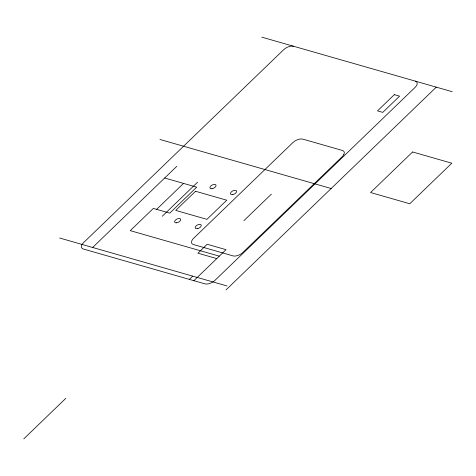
<?xml version="1.0" encoding="UTF-8"?>
<svg xmlns="http://www.w3.org/2000/svg" width="476" height="476" viewBox="0 0 476 476"><rect width="100%" height="100%" fill="white"/><g stroke="black" fill="none" stroke-linecap="round" stroke-linejoin="round"><path stroke-width="0.71" d="M343.85 154.521L344.303 152.855A7.64 4.028 -27.8 0 0 344.207 152.124A7.735 4.076 -27.8 0 0 342.292 150.428L302.861 139.135A7.693 4.052 -27.8 0 0 292.883 142.592L193.637 238.286A7.681 4.046 -27.8 0 0 191.602 242.879L191.727 243.206A7.681 4.046 -27.8 0 0 193.518 244.563L232.954 255.862A7.693 4.052 -27.8 0 0 236.096 255.915L236.691 255.79A7.693 4.052 -27.8 0 0 239.142 254.946L240.332 254.333A7.67 4.04 -27.8 0 0 242.927 252.411L342.179 156.711A7.64 4.028 -27.8 0 0 343.85 154.51M92.63 247.466L176.798 166.308M156.622 209.357L183.534 183.403M162.274 216.235L197.6 182.171M243.861 220.685L271.368 194.166M23.8 438.848L65.855 398.299M189.383 279.394L192.744 276.151M193.875 280.679L226.029 249.674L207.167 244.265L197.915 253.19L216.776 258.593M226.017 289.89L436.29 87.144M261.8 37.152L452.2 91.701M159.93 139.462L331.153 188.514M164.672 178L196.683 187.169L169.765 213.123L153.337 208.417L130.269 230.652L219.299 256.159M59.601 238.006L226.975 285.957M293.615 46.267A7.664 4.04 -27.8 0 0 283.66 49.712L83.461 242.748A7.664 4.04 -27.8 0 0 83.342 249.013L204.954 283.857A7.664 4.04 -27.8 0 0 214.908 280.412L415.114 87.37A7.664 4.04 -27.8 0 0 415.233 81.104M195.553 191.263L175.703 210.404L206.923 219.347L226.772 200.212L195.553 191.263M394.33 94.653L377.51 110.872L382.769 112.378L399.59 96.158L394.33 94.653M412.609 151.969L370.554 192.524L409.765 203.752L451.819 163.203L412.609 151.969M232.58 194.625A3.332 1.755 -27.8 0 0 236.536 191.025A3.332 1.755 -27.8 0 0 231.514 191.757A3.332 1.755 -27.8 0 0 232.58 194.625M197.248 228.688A3.332 1.755 -27.8 0 0 201.211 225.089A3.332 1.755 -27.8 0 0 196.189 225.82A3.332 1.755 -27.8 0 0 197.248 228.688M176.697 222.798A3.332 1.755 -27.8 0 0 180.654 219.198A3.332 1.755 -27.8 0 0 175.632 219.93A3.332 1.755 -27.8 0 0 176.697 222.798M212.022 188.734A3.332 1.755 -27.8 0 0 215.985 185.14A3.332 1.755 -27.8 0 0 210.957 185.872A3.332 1.755 -27.8 0 0 212.022 188.734"/></g></svg>
